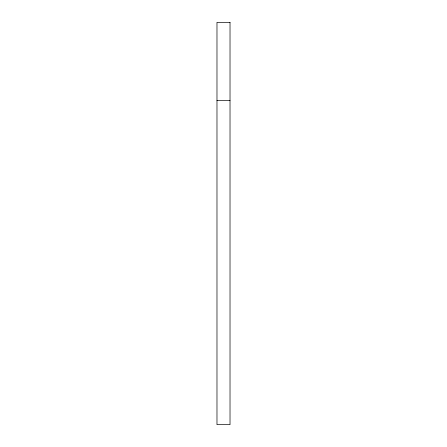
<?xml version="1.0" encoding="UTF-8"?>
<svg xmlns="http://www.w3.org/2000/svg" width="447" height="447" viewBox="0 0 447 447"><rect width="100%" height="100%" fill="white"/><g stroke="black" fill="none" stroke-linecap="round" stroke-linejoin="round"><path stroke-width="0.67" d="M216.979 100.569L230.021 100.569M230.021 22.35L216.979 22.35L216.979 424.65L230.021 424.65L230.021 22.35"/></g></svg>
